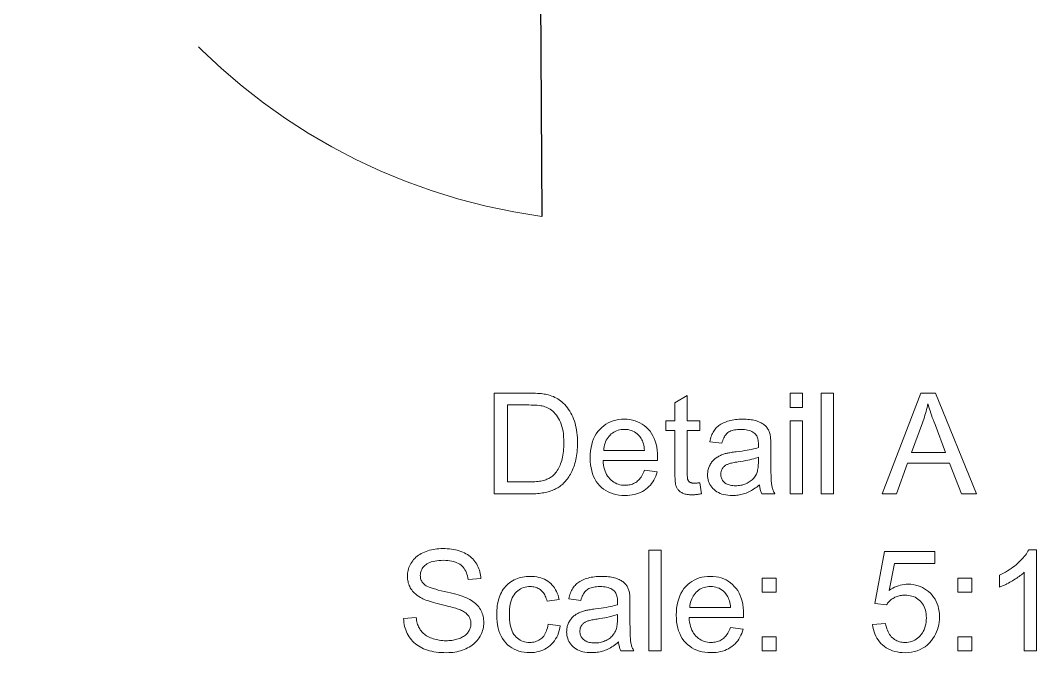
# Model space of a CAD drawing. Extents: x 5 to 409, y 5 to 583.
# Drawn here: x 206.7 to 236.95, y 244.81 to 263.65 of the extents above; entities that cross this region are included whole.
import ezdxf

# ---------------------------------------------------------------- set-up
doc = ezdxf.new("R2010")
doc.units = 0
doc.linetypes.add('CENTERX2', pattern=[20.32, 12.7, -2.54, 2.54, -2.54])
for name, color, linetype, lineweight in [('CENTERLINE', 4, 'CENTERX2', 25), ('OUTLINE', 7, 'Continuous', 70), ('TEXT', 2, 'Continuous', 25)]:
    doc.layers.add(name, color=color, linetype=linetype, lineweight=lineweight)

msp = doc.modelspace()

# ---------------------------------------------------------------- linework, layer by layer
at = {"layer": 'CENTERLINE', "lineweight": 13}
msp.add_arc((224.664, 275.606), 17.967, 95.5845, 262.1983, dxfattribs=at)
at = {"layer": 'OUTLINE', "lineweight": 30, "ltscale": 0.208357}
msp.add_line((222.17, 266.139), (222.225, 257.805), dxfattribs=at)
at = {"layer": 'TEXT', "lineweight": 13}
for points in [[(220.804, 249.543), (220.804, 252.543), (221.838, 252.543), (221.906, 252.542), (221.971, 252.541), (222.033, 252.539), (222.091, 252.536), (222.146, 252.532), (222.198, 252.527), (222.246, 252.522), (222.292, 252.515), (222.333, 252.508), (222.372, 252.5), (222.423, 252.487), (222.472, 252.472), (222.52, 252.455), (222.566, 252.437), (222.611, 252.416), (222.654, 252.394), (222.696, 252.37), (222.736, 252.343), (222.775, 252.315), (222.812, 252.285), (222.858, 252.244), (222.902, 252.2), (222.944, 252.155), (222.983, 252.107), (223.019, 252.056), (223.054, 252.004), (223.086, 251.949), (223.115, 251.893), (223.142, 251.834), (223.167, 251.772), (223.189, 251.709), (223.209, 251.644), (223.227, 251.577), (223.242, 251.508), (223.255, 251.438), (223.266, 251.366), (223.274, 251.292), (223.28, 251.216), (223.283, 251.138), (223.285, 251.059), (223.284, 250.992), (223.281, 250.926), (223.277, 250.861), (223.272, 250.798), (223.265, 250.737), (223.256, 250.677), (223.245, 250.619), (223.233, 250.562), (223.22, 250.507), (223.205, 250.453), (223.188, 250.401), (223.171, 250.351), (223.153, 250.303), (223.134, 250.257), (223.114, 250.212), (223.093, 250.169), (223.071, 250.128), (223.048, 250.089), (223.025, 250.052), (223, 250.016), (222.975, 249.983), (222.949, 249.95), (222.923, 249.919), (222.896, 249.89), (222.869, 249.862), (222.842, 249.835), (222.814, 249.81), (222.785, 249.787), (222.756, 249.765), (222.727, 249.744), (222.697, 249.725), (222.665, 249.707), (222.632, 249.689), (222.598, 249.673), (222.563, 249.657), (222.527, 249.642), (222.489, 249.629), (222.45, 249.616), (222.41, 249.605), (222.369, 249.594), (222.326, 249.584), (222.282, 249.575), (222.237, 249.568), (222.191, 249.561), (222.143, 249.556), (222.095, 249.551), (222.045, 249.547), (221.993, 249.545), (221.941, 249.543), (221.887, 249.543)], [(226.919, 249.872), (226.972, 249.547), (226.941, 249.541), (226.911, 249.535), (226.882, 249.53), (226.853, 249.526), (226.825, 249.522), (226.797, 249.519), (226.77, 249.517), (226.744, 249.515), (226.719, 249.514), (226.694, 249.514), (226.655, 249.515), (226.617, 249.517), (226.582, 249.52), (226.548, 249.524), (226.516, 249.53), (226.486, 249.537), (226.457, 249.545), (226.431, 249.555), (226.406, 249.565), (226.383, 249.578), (226.361, 249.591), (226.341, 249.604), (226.322, 249.619), (226.305, 249.635), (226.289, 249.651), (226.274, 249.668), (226.26, 249.686), (226.248, 249.705), (226.237, 249.724), (226.227, 249.744), (226.219, 249.767), (226.211, 249.795), (226.204, 249.827), (226.198, 249.863), (226.193, 249.905), (226.189, 249.95), (226.186, 250.001), (226.184, 250.056), (226.183, 250.115), (226.182, 250.179), (226.182, 251.429), (225.912, 251.429), (225.912, 251.716), (226.182, 251.716), (226.182, 252.254), (226.549, 252.475), (226.549, 251.716), (226.919, 251.716), (226.919, 251.429), (226.549, 251.429), (226.549, 250.159), (226.549, 250.128), (226.549, 250.1), (226.55, 250.074), (226.552, 250.051), (226.553, 250.029), (226.556, 250.01), (226.558, 249.993), (226.561, 249.979), (226.564, 249.966), (226.568, 249.956), (226.572, 249.947), (226.577, 249.939), (226.582, 249.931), (226.587, 249.923), (226.594, 249.916), (226.6, 249.909), (226.607, 249.902), (226.615, 249.896), (226.623, 249.89), (226.631, 249.884), (226.641, 249.879), (226.651, 249.875), (226.661, 249.871), (226.673, 249.867), (226.685, 249.865), (226.698, 249.862), (226.712, 249.86), (226.726, 249.859), (226.741, 249.858), (226.757, 249.858), (226.77, 249.858), (226.783, 249.858), (226.798, 249.859), (226.813, 249.86), (226.828, 249.861), (226.845, 249.863), (226.862, 249.865), (226.88, 249.867), (226.899, 249.869)], [(229.612, 252.119), (229.612, 252.543), (229.98, 252.543), (229.98, 252.119)], [(230.533, 249.543), (230.533, 252.543), (230.901, 252.543), (230.901, 249.543)], [(232.354, 249.543), (233.506, 252.543), (233.934, 252.543), (235.162, 249.543), (234.71, 249.543), (234.36, 250.451), (233.105, 250.451), (232.776, 249.543)], [(221.201, 249.897), (221.842, 249.897), (221.9, 249.897), (221.955, 249.899), (222.008, 249.902), (222.059, 249.906), (222.107, 249.911), (222.152, 249.917), (222.195, 249.924), (222.235, 249.932), (222.272, 249.941), (222.307, 249.952), (222.341, 249.963), (222.372, 249.976), (222.403, 249.989), (222.432, 250.003), (222.459, 250.019), (222.485, 250.035), (222.51, 250.051), (222.534, 250.069), (222.556, 250.088), (222.577, 250.108), (222.604, 250.137), (222.63, 250.168), (222.656, 250.201), (222.679, 250.236), (222.702, 250.273), (222.723, 250.312), (222.744, 250.353), (222.762, 250.396), (222.78, 250.44), (222.797, 250.487), (222.811, 250.536), (222.825, 250.587), (222.837, 250.639), (222.847, 250.694), (222.856, 250.751), (222.863, 250.81), (222.868, 250.871), (222.872, 250.933), (222.874, 250.998), (222.875, 251.065), (222.874, 251.157), (222.869, 251.245), (222.861, 251.328), (222.851, 251.407), (222.837, 251.481), (222.82, 251.552), (222.8, 251.617), (222.776, 251.679), (222.75, 251.736), (222.721, 251.789), (222.689, 251.838), (222.656, 251.883), (222.622, 251.925), (222.587, 251.964), (222.55, 252), (222.511, 252.032), (222.472, 252.061), (222.431, 252.086), (222.389, 252.108), (222.345, 252.127), (222.311, 252.139), (222.274, 252.149), (222.232, 252.159), (222.186, 252.167), (222.137, 252.173), (222.084, 252.179), (222.027, 252.183), (221.965, 252.186), (221.9, 252.188), (221.832, 252.189), (221.201, 252.189)], [(233.22, 250.775), (234.237, 250.775), (233.924, 251.605), (233.896, 251.68), (233.869, 251.752), (233.844, 251.82), (233.821, 251.887), (233.799, 251.95), (233.778, 252.011), (233.759, 252.069), (233.742, 252.125), (233.726, 252.178), (233.711, 252.228), (233.699, 252.17), (233.686, 252.112), (233.672, 252.055), (233.658, 251.997), (233.642, 251.94), (233.625, 251.883), (233.608, 251.826), (233.589, 251.769), (233.57, 251.712), (233.549, 251.655)], [(225.272, 250.243), (225.652, 250.196), (225.633, 250.13), (225.61, 250.068), (225.584, 250.009), (225.556, 249.953), (225.524, 249.899), (225.489, 249.849), (225.451, 249.802), (225.41, 249.757), (225.366, 249.716), (225.319, 249.678), (225.269, 249.643), (225.216, 249.611), (225.16, 249.584), (225.102, 249.56), (225.041, 249.54), (224.978, 249.523), (224.912, 249.51), (224.843, 249.501), (224.771, 249.495), (224.697, 249.494), (224.603, 249.497), (224.514, 249.505), (224.428, 249.52), (224.347, 249.541), (224.269, 249.567), (224.195, 249.599), (224.126, 249.637), (224.06, 249.682), (223.998, 249.731), (223.94, 249.787), (223.887, 249.848), (223.84, 249.914), (223.798, 249.985), (223.762, 250.06), (223.731, 250.14), (223.706, 250.225), (223.686, 250.314), (223.672, 250.408), (223.664, 250.507), (223.661, 250.611), (223.664, 250.718), (223.672, 250.82), (223.687, 250.918), (223.706, 251.01), (223.732, 251.098), (223.763, 251.181), (223.799, 251.258), (223.842, 251.331), (223.89, 251.399), (223.943, 251.462), (224.002, 251.52), (224.063, 251.571), (224.128, 251.617), (224.196, 251.656), (224.268, 251.689), (224.343, 251.717), (224.421, 251.738), (224.503, 251.753), (224.588, 251.762), (224.676, 251.765), (224.762, 251.762), (224.844, 251.753), (224.923, 251.738), (224.999, 251.718), (225.072, 251.691), (225.142, 251.658), (225.208, 251.62), (225.271, 251.575), (225.331, 251.525), (225.388, 251.468), (225.441, 251.407), (225.488, 251.34), (225.529, 251.269), (225.565, 251.192), (225.595, 251.111), (225.62, 251.025), (225.64, 250.935), (225.653, 250.839), (225.662, 250.739), (225.665, 250.633), (225.664, 250.627), (225.664, 250.619), (225.664, 250.611), (225.664, 250.602), (225.664, 250.593), (225.664, 250.582), (225.664, 250.572), (225.663, 250.56), (225.663, 250.548), (225.662, 250.535), (224.042, 250.535), (224.047, 250.465), (224.056, 250.399), (224.069, 250.335), (224.084, 250.276), (224.103, 250.219), (224.124, 250.166), (224.15, 250.116), (224.178, 250.07), (224.21, 250.027), (224.244, 249.987), (224.282, 249.951), (224.321, 249.918), (224.362, 249.89), (224.404, 249.865), (224.449, 249.844), (224.495, 249.827), (224.543, 249.814), (224.593, 249.804), (224.645, 249.798), (224.699, 249.796), (224.739, 249.798), (224.777, 249.801), (224.815, 249.806), (224.851, 249.814), (224.886, 249.823), (224.92, 249.835), (224.953, 249.849), (224.985, 249.865), (225.015, 249.883), (225.044, 249.903), (225.073, 249.925), (225.099, 249.951), (225.125, 249.978), (225.15, 250.008), (225.173, 250.041), (225.195, 250.076), (225.216, 250.114), (225.236, 250.154), (225.254, 250.197)], [(228.697, 249.811), (228.656, 249.777), (228.616, 249.745), (228.576, 249.716), (228.536, 249.688), (228.496, 249.662), (228.457, 249.639), (228.418, 249.617), (228.38, 249.598), (228.341, 249.581), (228.303, 249.565), (228.265, 249.552), (228.227, 249.539), (228.187, 249.529), (228.147, 249.519), (228.107, 249.512), (228.066, 249.505), (228.025, 249.5), (227.983, 249.496), (227.94, 249.494), (227.897, 249.494), (227.827, 249.495), (227.76, 249.501), (227.697, 249.509), (227.637, 249.522), (227.58, 249.537), (227.527, 249.557), (227.477, 249.579), (227.43, 249.606), (227.387, 249.635), (227.347, 249.669), (227.31, 249.705), (227.277, 249.742), (227.249, 249.782), (227.224, 249.824), (227.202, 249.868), (227.185, 249.914), (227.172, 249.961), (227.162, 250.011), (227.156, 250.062), (227.154, 250.116), (227.155, 250.147), (227.157, 250.178), (227.161, 250.209), (227.166, 250.239), (227.172, 250.268), (227.18, 250.297), (227.19, 250.326), (227.201, 250.353), (227.213, 250.381), (227.227, 250.407), (227.242, 250.433), (227.258, 250.458), (227.275, 250.482), (227.292, 250.505), (227.311, 250.526), (227.33, 250.547), (227.351, 250.567), (227.372, 250.585), (227.394, 250.603), (227.417, 250.619), (227.441, 250.635), (227.466, 250.649), (227.491, 250.664), (227.516, 250.677), (227.542, 250.689), (227.569, 250.701), (227.597, 250.712), (227.624, 250.722), (227.653, 250.731), (227.682, 250.74), (227.705, 250.746), (227.73, 250.751), (227.757, 250.757), (227.787, 250.762), (227.818, 250.768), (227.852, 250.773), (227.888, 250.779), (227.926, 250.784), (227.967, 250.79), (228.01, 250.795), (228.097, 250.806), (228.179, 250.817), (228.256, 250.829), (228.329, 250.841), (228.397, 250.853), (228.46, 250.866), (228.519, 250.88), (228.573, 250.893), (228.622, 250.907), (228.667, 250.922), (228.667, 250.937), (228.667, 250.95), (228.668, 250.962), (228.668, 250.974), (228.668, 250.984), (228.668, 250.993), (228.668, 251.001), (228.669, 251.008), (228.669, 251.014), (228.669, 251.018), (228.668, 251.062), (228.664, 251.103), (228.659, 251.141), (228.652, 251.177), (228.643, 251.21), (228.631, 251.24), (228.617, 251.268), (228.602, 251.293), (228.584, 251.316), (228.564, 251.335), (228.535, 251.359), (228.502, 251.38), (228.467, 251.399), (228.429, 251.415), (228.389, 251.429), (228.345, 251.44), (228.299, 251.449), (228.251, 251.455), (228.199, 251.459), (228.145, 251.46), (228.094, 251.459), (228.046, 251.457), (228.001, 251.452), (227.959, 251.446), (227.919, 251.437), (227.882, 251.427), (227.848, 251.416), (227.816, 251.402), (227.787, 251.386), (227.761, 251.369), (227.737, 251.35), (227.714, 251.327), (227.693, 251.302), (227.672, 251.274), (227.653, 251.243), (227.636, 251.209), (227.619, 251.173), (227.604, 251.134), (227.59, 251.092), (227.578, 251.047), (227.218, 251.096), (227.228, 251.141), (227.24, 251.185), (227.253, 251.227), (227.267, 251.267), (227.283, 251.305), (227.299, 251.341), (227.318, 251.376), (227.337, 251.409), (227.357, 251.44), (227.379, 251.469), (227.403, 251.497), (227.428, 251.524), (227.456, 251.549), (227.485, 251.573), (227.517, 251.595), (227.551, 251.616), (227.586, 251.636), (227.624, 251.655), (227.663, 251.672), (227.705, 251.688), (227.748, 251.703), (227.793, 251.716), (227.839, 251.727), (227.886, 251.737), (227.934, 251.746), (227.984, 251.753), (228.036, 251.758), (228.089, 251.762), (228.143, 251.764), (228.198, 251.765), (228.253, 251.764), (228.305, 251.762), (228.356, 251.759), (228.404, 251.755), (228.45, 251.749), (228.494, 251.742), (228.536, 251.733), (228.576, 251.723), (228.614, 251.712), (228.65, 251.7), (228.684, 251.686), (228.716, 251.672), (228.746, 251.657), (228.775, 251.642), (228.801, 251.626), (228.826, 251.609), (228.849, 251.591), (228.87, 251.573), (228.889, 251.554), (228.906, 251.535), (228.922, 251.515), (228.937, 251.493), (228.951, 251.471), (228.964, 251.447), (228.976, 251.423), (228.987, 251.397), (228.997, 251.37), (229.006, 251.343), (229.014, 251.314), (229.021, 251.284), (229.024, 251.264), (229.027, 251.24), (229.03, 251.214), (229.032, 251.185), (229.034, 251.152), (229.036, 251.117), (229.037, 251.078), (229.038, 251.037), (229.039, 250.992), (229.039, 250.945), (229.039, 250.453), (229.039, 250.354), (229.04, 250.263), (229.041, 250.179), (229.043, 250.103), (229.045, 250.034), (229.047, 249.973), (229.051, 249.919), (229.054, 249.873), (229.058, 249.835), (229.063, 249.804), (229.068, 249.777), (229.074, 249.75), (229.081, 249.723), (229.089, 249.697), (229.098, 249.67), (229.107, 249.644), (229.118, 249.619), (229.13, 249.593), (229.142, 249.568), (229.156, 249.543), (228.771, 249.543), (228.76, 249.566), (228.75, 249.59), (228.74, 249.615), (228.732, 249.641), (228.724, 249.667), (228.717, 249.694), (228.711, 249.722), (228.705, 249.751), (228.701, 249.78)], [(229.612, 249.543), (229.612, 251.716), (229.98, 251.716), (229.98, 249.543)], [(224.062, 250.838), (225.276, 250.838), (225.27, 250.892), (225.262, 250.942), (225.253, 250.99), (225.242, 251.036), (225.229, 251.078), (225.214, 251.118), (225.197, 251.155), (225.179, 251.189), (225.159, 251.221), (225.137, 251.249), (225.1, 251.29), (225.062, 251.326), (225.022, 251.358), (224.979, 251.386), (224.934, 251.409), (224.888, 251.428), (224.839, 251.443), (224.788, 251.454), (224.735, 251.46), (224.68, 251.462), (224.63, 251.461), (224.582, 251.455), (224.535, 251.447), (224.49, 251.435), (224.447, 251.42), (224.405, 251.401), (224.365, 251.379), (224.326, 251.354), (224.289, 251.325), (224.254, 251.292), (224.22, 251.257), (224.191, 251.22), (224.164, 251.18), (224.14, 251.138), (224.119, 251.094), (224.102, 251.047), (224.087, 250.998), (224.076, 250.947), (224.067, 250.894)], [(228.667, 250.633), (228.624, 250.617), (228.578, 250.602), (228.528, 250.587), (228.474, 250.572), (228.416, 250.558), (228.354, 250.544), (228.288, 250.531), (228.217, 250.518), (228.143, 250.506), (228.065, 250.494), (228.021, 250.488), (227.979, 250.481), (227.941, 250.474), (227.904, 250.467), (227.871, 250.46), (227.84, 250.452), (227.812, 250.444), (227.787, 250.437), (227.764, 250.429), (227.744, 250.421), (227.725, 250.412), (227.708, 250.403), (227.691, 250.393), (227.675, 250.382), (227.66, 250.37), (227.646, 250.358), (227.633, 250.345), (227.621, 250.331), (227.609, 250.316), (227.598, 250.301), (227.589, 250.285), (227.58, 250.269), (227.572, 250.252), (227.566, 250.235), (227.56, 250.218), (227.555, 250.2), (227.552, 250.182), (227.549, 250.164), (227.548, 250.145), (227.547, 250.126), (227.548, 250.097), (227.552, 250.069), (227.557, 250.042), (227.565, 250.016), (227.575, 249.991), (227.587, 249.967), (227.602, 249.944), (227.619, 249.922), (227.638, 249.901), (227.659, 249.88), (227.682, 249.862), (227.707, 249.845), (227.735, 249.83), (227.764, 249.818), (227.796, 249.807), (227.83, 249.798), (227.865, 249.791), (227.903, 249.786), (227.943, 249.783), (227.985, 249.782), (228.027, 249.783), (228.068, 249.786), (228.109, 249.791), (228.148, 249.797), (228.186, 249.805), (228.224, 249.816), (228.26, 249.828), (228.296, 249.842), (228.33, 249.858), (228.364, 249.875), (228.396, 249.895), (228.426, 249.915), (228.455, 249.937), (228.482, 249.961), (228.507, 249.986), (228.531, 250.012), (228.553, 250.039), (228.573, 250.068), (228.591, 250.098), (228.607, 250.13), (228.618, 250.156), (228.629, 250.185), (228.637, 250.216), (228.645, 250.249), (228.652, 250.285), (228.657, 250.323), (228.661, 250.363), (228.664, 250.406), (228.666, 250.451), (228.667, 250.498)], [(218.105, 245.824), (218.48, 245.857), (218.486, 245.813), (218.493, 245.77), (218.502, 245.729), (218.512, 245.69), (218.524, 245.652), (218.537, 245.616), (218.551, 245.582), (218.567, 245.549), (218.585, 245.517), (218.603, 245.488), (218.624, 245.46), (218.647, 245.432), (218.671, 245.406), (218.698, 245.381), (218.728, 245.357), (218.759, 245.335), (218.792, 245.313), (218.828, 245.292), (218.865, 245.273), (218.905, 245.255), (218.947, 245.238), (218.989, 245.222), (219.033, 245.209), (219.077, 245.198), (219.123, 245.188), (219.169, 245.18), (219.217, 245.174), (219.265, 245.169), (219.315, 245.166), (219.366, 245.166), (219.411, 245.166), (219.454, 245.168), (219.497, 245.172), (219.539, 245.176), (219.58, 245.182), (219.619, 245.19), (219.658, 245.199), (219.695, 245.209), (219.732, 245.22), (219.767, 245.233), (219.801, 245.247), (219.833, 245.262), (219.863, 245.278), (219.892, 245.295), (219.919, 245.313), (219.944, 245.332), (219.967, 245.352), (219.988, 245.373), (220.008, 245.395), (220.026, 245.418), (220.042, 245.442), (220.056, 245.466), (220.069, 245.491), (220.08, 245.516), (220.089, 245.541), (220.097, 245.567), (220.103, 245.593), (220.107, 245.62), (220.11, 245.647), (220.111, 245.675), (220.11, 245.703), (220.107, 245.73), (220.103, 245.757), (220.098, 245.782), (220.09, 245.807), (220.081, 245.832), (220.071, 245.855), (220.058, 245.878), (220.044, 245.9), (220.029, 245.922), (220.011, 245.942), (219.992, 245.962), (219.97, 245.982), (219.946, 246.001), (219.92, 246.019), (219.892, 246.036), (219.862, 246.053), (219.83, 246.069), (219.795, 246.084), (219.759, 246.099), (219.732, 246.109), (219.699, 246.12), (219.66, 246.132), (219.615, 246.145), (219.565, 246.159), (219.508, 246.174), (219.446, 246.19), (219.378, 246.207), (219.304, 246.226), (219.225, 246.245), (219.144, 246.265), (219.069, 246.284), (218.999, 246.304), (218.933, 246.323), (218.873, 246.341), (218.818, 246.36), (218.767, 246.378), (218.722, 246.397), (218.681, 246.415), (218.645, 246.432), (218.604, 246.455), (218.564, 246.479), (218.526, 246.505), (218.491, 246.531), (218.458, 246.558), (218.427, 246.587), (218.398, 246.616), (218.372, 246.647), (218.347, 246.679), (218.325, 246.712), (218.305, 246.745), (218.287, 246.78), (218.271, 246.815), (218.258, 246.851), (218.246, 246.888), (218.237, 246.926), (218.229, 246.965), (218.224, 247.004), (218.221, 247.044), (218.22, 247.085), (218.221, 247.13), (218.225, 247.175), (218.231, 247.219), (218.24, 247.262), (218.252, 247.305), (218.266, 247.347), (218.283, 247.388), (218.302, 247.429), (218.324, 247.47), (218.349, 247.51), (218.376, 247.548), (218.405, 247.585), (218.437, 247.62), (218.471, 247.652), (218.507, 247.683), (218.546, 247.712), (218.587, 247.739), (218.631, 247.765), (218.677, 247.788), (218.725, 247.809), (218.775, 247.829), (218.826, 247.846), (218.879, 247.862), (218.932, 247.875), (218.987, 247.886), (219.042, 247.895), (219.099, 247.903), (219.157, 247.908), (219.216, 247.911), (219.276, 247.912), (219.342, 247.911), (219.406, 247.907), (219.469, 247.902), (219.53, 247.895), (219.59, 247.885), (219.648, 247.873), (219.704, 247.859), (219.759, 247.843), (219.812, 247.825), (219.864, 247.804), (219.914, 247.782), (219.961, 247.757), (220.006, 247.731), (220.049, 247.702), (220.089, 247.672), (220.127, 247.639), (220.163, 247.604), (220.196, 247.568), (220.227, 247.529), (220.256, 247.488), (220.282, 247.446), (220.306, 247.402), (220.327, 247.358), (220.345, 247.312), (220.361, 247.266), (220.375, 247.218), (220.386, 247.169), (220.394, 247.119), (220.4, 247.068), (220.403, 247.015), (220.023, 246.987), (220.015, 247.042), (220.005, 247.095), (219.991, 247.145), (219.975, 247.192), (219.955, 247.236), (219.933, 247.278), (219.908, 247.317), (219.88, 247.353), (219.849, 247.386), (219.815, 247.417), (219.778, 247.444), (219.737, 247.469), (219.694, 247.491), (219.646, 247.51), (219.596, 247.525), (219.542, 247.539), (219.484, 247.549), (219.424, 247.556), (219.36, 247.56), (219.292, 247.562), (219.222, 247.56), (219.156, 247.557), (219.094, 247.55), (219.035, 247.541), (218.981, 247.529), (218.93, 247.514), (218.884, 247.497), (218.841, 247.477), (218.802, 247.455), (218.767, 247.43), (218.736, 247.403), (218.708, 247.375), (218.683, 247.346), (218.662, 247.316), (218.644, 247.284), (218.629, 247.252), (218.617, 247.218), (218.609, 247.184), (218.604, 247.148), (218.602, 247.112), (218.604, 247.08), (218.607, 247.049), (218.613, 247.02), (218.621, 246.991), (218.632, 246.964), (218.644, 246.938), (218.66, 246.913), (218.677, 246.89), (218.697, 246.867), (218.719, 246.846), (218.746, 246.825), (218.78, 246.804), (218.821, 246.783), (218.87, 246.761), (218.926, 246.74), (218.99, 246.719), (219.061, 246.697), (219.139, 246.675), (219.225, 246.654), (219.318, 246.632), (219.411, 246.61), (219.499, 246.589), (219.581, 246.569), (219.656, 246.549), (219.726, 246.529), (219.789, 246.51), (219.846, 246.492), (219.898, 246.474), (219.943, 246.457), (219.982, 246.44), (220.033, 246.416), (220.081, 246.39), (220.127, 246.362), (220.169, 246.333), (220.209, 246.304), (220.247, 246.272), (220.281, 246.24), (220.313, 246.206), (220.342, 246.171), (220.368, 246.134), (220.392, 246.097), (220.413, 246.058), (220.432, 246.018), (220.448, 245.977), (220.462, 245.935), (220.473, 245.892), (220.482, 245.848), (220.488, 245.802), (220.492, 245.756), (220.493, 245.708), (220.492, 245.66), (220.488, 245.613), (220.481, 245.567), (220.471, 245.521), (220.459, 245.475), (220.444, 245.43), (220.426, 245.386), (220.406, 245.342), (220.382, 245.299), (220.356, 245.257), (220.328, 245.215), (220.297, 245.176), (220.263, 245.138), (220.227, 245.102), (220.189, 245.068), (220.149, 245.036), (220.106, 245.006), (220.06, 244.978), (220.012, 244.952), (219.962, 244.927), (219.91, 244.905), (219.857, 244.885), (219.802, 244.867), (219.746, 244.852), (219.689, 244.839), (219.631, 244.828), (219.571, 244.82), (219.51, 244.814), (219.448, 244.811), (219.384, 244.809), (219.304, 244.811), (219.227, 244.814), (219.152, 244.82), (219.079, 244.828), (219.01, 244.839), (218.943, 244.852), (218.879, 244.868), (218.817, 244.885), (218.758, 244.906), (218.702, 244.928), (218.648, 244.953), (218.596, 244.98), (218.547, 245.01), (218.5, 245.042), (218.456, 245.077), (218.414, 245.114), (218.375, 245.153), (218.337, 245.195), (218.302, 245.239), (218.27, 245.285), (218.24, 245.334), (218.213, 245.383), (218.189, 245.434), (218.168, 245.486), (218.15, 245.539), (218.135, 245.594), (218.123, 245.65), (218.114, 245.707), (218.108, 245.765)], [(225.407, 244.861), (225.407, 247.861), (225.775, 247.861), (225.775, 244.861)], [(232.068, 245.646), (232.454, 245.679), (232.464, 245.624), (232.476, 245.572), (232.49, 245.522), (232.507, 245.476), (232.526, 245.432), (232.547, 245.391), (232.57, 245.352), (232.596, 245.317), (232.624, 245.284), (232.654, 245.255), (232.686, 245.228), (232.719, 245.203), (232.754, 245.182), (232.789, 245.163), (232.827, 245.148), (232.865, 245.135), (232.905, 245.125), (232.946, 245.118), (232.988, 245.114), (233.031, 245.112), (233.084, 245.114), (233.135, 245.12), (233.184, 245.13), (233.231, 245.144), (233.277, 245.162), (233.321, 245.184), (233.364, 245.211), (233.405, 245.241), (233.444, 245.275), (233.482, 245.313), (233.517, 245.354), (233.548, 245.398), (233.576, 245.445), (233.6, 245.494), (233.62, 245.546), (233.636, 245.601), (233.649, 245.658), (233.659, 245.718), (233.664, 245.78), (233.666, 245.845), (233.664, 245.907), (233.659, 245.966), (233.65, 246.022), (233.638, 246.076), (233.622, 246.127), (233.602, 246.175), (233.579, 246.221), (233.553, 246.264), (233.522, 246.304), (233.489, 246.342), (233.452, 246.377), (233.414, 246.408), (233.373, 246.435), (233.33, 246.459), (233.284, 246.479), (233.237, 246.495), (233.187, 246.508), (233.136, 246.517), (233.082, 246.522), (233.025, 246.524), (232.99, 246.523), (232.956, 246.521), (232.922, 246.517), (232.888, 246.511), (232.856, 246.504), (232.824, 246.495), (232.793, 246.485), (232.763, 246.473), (232.733, 246.459), (232.704, 246.443), (232.676, 246.427), (232.649, 246.409), (232.624, 246.391), (232.599, 246.371), (232.576, 246.351), (232.554, 246.329), (232.534, 246.307), (232.514, 246.283), (232.496, 246.259), (232.479, 246.234), (232.133, 246.279), (232.424, 247.82), (233.916, 247.82), (233.916, 247.468), (232.718, 247.468), (232.557, 246.661), (232.611, 246.697), (232.666, 246.729), (232.721, 246.757), (232.777, 246.782), (232.834, 246.803), (232.89, 246.82), (232.948, 246.833), (233.006, 246.842), (233.064, 246.848), (233.124, 246.85), (233.201, 246.847), (233.276, 246.839), (233.348, 246.825), (233.418, 246.806), (233.486, 246.782), (233.551, 246.752), (233.613, 246.716), (233.674, 246.675), (233.731, 246.629), (233.787, 246.578), (233.838, 246.522), (233.884, 246.462), (233.924, 246.4), (233.959, 246.335), (233.989, 246.266), (234.014, 246.195), (234.032, 246.12), (234.046, 246.043), (234.054, 245.962), (234.057, 245.878), (234.054, 245.797), (234.047, 245.719), (234.035, 245.643), (234.019, 245.57), (233.997, 245.498), (233.971, 245.429), (233.94, 245.362), (233.905, 245.297), (233.864, 245.234), (233.819, 245.174), (233.76, 245.104), (233.696, 245.043), (233.627, 244.988), (233.555, 244.941), (233.478, 244.9), (233.397, 244.868), (233.312, 244.842), (233.223, 244.824), (233.129, 244.813), (233.031, 244.809), (232.951, 244.812), (232.874, 244.819), (232.799, 244.83), (232.728, 244.846), (232.66, 244.867), (232.595, 244.892), (232.532, 244.922), (232.473, 244.956), (232.417, 244.995), (232.363, 245.039), (232.314, 245.086), (232.269, 245.136), (232.228, 245.19), (232.192, 245.246), (232.16, 245.305), (232.133, 245.367), (232.11, 245.433), (232.091, 245.501), (232.077, 245.572)], [(236.95, 244.861), (236.582, 244.861), (236.582, 247.208), (236.555, 247.182), (236.525, 247.157), (236.495, 247.132), (236.462, 247.106), (236.428, 247.081), (236.393, 247.056), (236.355, 247.03), (236.316, 247.005), (236.275, 246.979), (236.233, 246.954), (236.19, 246.929), (236.148, 246.906), (236.107, 246.884), (236.067, 246.863), (236.028, 246.843), (235.99, 246.825), (235.952, 246.808), (235.916, 246.792), (235.88, 246.777), (235.845, 246.764), (235.845, 247.12), (235.906, 247.149), (235.966, 247.18), (236.024, 247.213), (236.08, 247.246), (236.135, 247.28), (236.188, 247.316), (236.24, 247.353), (236.29, 247.392), (236.338, 247.431), (236.386, 247.472), (236.43, 247.513), (236.473, 247.554), (236.512, 247.595), (236.549, 247.635), (236.583, 247.675), (236.614, 247.715), (236.643, 247.755), (236.669, 247.795), (236.692, 247.834), (236.713, 247.873), (236.95, 247.873)], [(222.407, 245.657), (222.769, 245.61), (222.755, 245.536), (222.738, 245.466), (222.717, 245.4), (222.692, 245.336), (222.663, 245.276), (222.631, 245.219), (222.595, 245.165), (222.555, 245.115), (222.512, 245.067), (222.465, 245.023), (222.415, 244.983), (222.363, 244.947), (222.308, 244.915), (222.252, 244.888), (222.193, 244.864), (222.131, 244.845), (222.068, 244.831), (222.002, 244.82), (221.934, 244.814), (221.864, 244.811), (221.777, 244.814), (221.693, 244.823), (221.612, 244.838), (221.535, 244.858), (221.462, 244.884), (221.392, 244.916), (221.326, 244.954), (221.263, 244.998), (221.203, 245.048), (221.147, 245.103), (221.096, 245.164), (221.049, 245.23), (221.009, 245.301), (220.974, 245.377), (220.944, 245.458), (220.919, 245.544), (220.9, 245.635), (220.887, 245.731), (220.879, 245.833), (220.876, 245.939), (220.877, 246.009), (220.881, 246.076), (220.886, 246.142), (220.895, 246.207), (220.905, 246.269), (220.918, 246.33), (220.933, 246.389), (220.951, 246.446), (220.97, 246.501), (220.993, 246.555), (221.017, 246.606), (221.044, 246.655), (221.074, 246.702), (221.105, 246.745), (221.14, 246.786), (221.176, 246.824), (221.216, 246.86), (221.257, 246.893), (221.301, 246.923), (221.348, 246.951), (221.396, 246.976), (221.445, 246.998), (221.494, 247.018), (221.545, 247.035), (221.597, 247.05), (221.649, 247.062), (221.702, 247.071), (221.756, 247.078), (221.811, 247.082), (221.866, 247.083), (221.936, 247.081), (222.003, 247.076), (222.067, 247.067), (222.129, 247.054), (222.188, 247.038), (222.245, 247.019), (222.299, 246.995), (222.35, 246.968), (222.399, 246.938), (222.446, 246.904), (222.489, 246.867), (222.529, 246.826), (222.566, 246.783), (222.6, 246.737), (222.63, 246.687), (222.657, 246.635), (222.681, 246.58), (222.702, 246.521), (222.72, 246.46), (222.734, 246.395), (222.376, 246.34), (222.365, 246.383), (222.352, 246.423), (222.338, 246.462), (222.322, 246.498), (222.305, 246.532), (222.286, 246.564), (222.266, 246.594), (222.244, 246.621), (222.22, 246.646), (222.195, 246.67), (222.168, 246.691), (222.141, 246.709), (222.112, 246.726), (222.082, 246.74), (222.051, 246.752), (222.019, 246.762), (221.986, 246.77), (221.952, 246.776), (221.917, 246.779), (221.881, 246.78), (221.826, 246.778), (221.774, 246.772), (221.723, 246.762), (221.675, 246.748), (221.629, 246.73), (221.584, 246.708), (221.542, 246.682), (221.502, 246.652), (221.464, 246.618), (221.428, 246.581), (221.395, 246.538), (221.366, 246.491), (221.34, 246.44), (221.317, 246.384), (221.298, 246.323), (221.282, 246.258), (221.27, 246.187), (221.262, 246.113), (221.256, 246.033), (221.255, 245.949), (221.256, 245.864), (221.261, 245.784), (221.27, 245.708), (221.281, 245.637), (221.297, 245.571), (221.315, 245.51), (221.337, 245.453), (221.362, 245.402), (221.39, 245.355), (221.422, 245.313), (221.457, 245.275), (221.494, 245.241), (221.532, 245.212), (221.573, 245.186), (221.616, 245.164), (221.661, 245.146), (221.707, 245.132), (221.756, 245.122), (221.807, 245.116), (221.86, 245.114), (221.903, 245.116), (221.944, 245.12), (221.984, 245.126), (222.022, 245.136), (222.059, 245.148), (222.095, 245.162), (222.129, 245.18), (222.162, 245.199), (222.193, 245.222), (222.222, 245.247), (222.25, 245.275), (222.276, 245.306), (222.3, 245.34), (222.322, 245.377), (222.341, 245.416), (222.359, 245.459), (222.374, 245.504), (222.387, 245.552), (222.398, 245.603)], [(224.502, 245.129), (224.461, 245.095), (224.421, 245.063), (224.381, 245.034), (224.341, 245.006), (224.301, 244.98), (224.262, 244.957), (224.223, 244.935), (224.185, 244.916), (224.146, 244.898), (224.108, 244.883), (224.07, 244.869), (224.031, 244.857), (223.992, 244.847), (223.952, 244.837), (223.912, 244.829), (223.871, 244.823), (223.83, 244.818), (223.788, 244.814), (223.745, 244.812), (223.702, 244.811), (223.632, 244.813), (223.565, 244.818), (223.502, 244.827), (223.442, 244.839), (223.385, 244.855), (223.332, 244.874), (223.282, 244.897), (223.235, 244.923), (223.192, 244.953), (223.152, 244.986), (223.115, 245.022), (223.082, 245.06), (223.053, 245.1), (223.028, 245.142), (223.007, 245.186), (222.99, 245.231), (222.977, 245.279), (222.967, 245.329), (222.961, 245.38), (222.959, 245.434), (222.96, 245.465), (222.962, 245.496), (222.966, 245.527), (222.971, 245.557), (222.977, 245.586), (222.985, 245.615), (222.995, 245.644), (223.006, 245.671), (223.018, 245.699), (223.032, 245.725), (223.047, 245.751), (223.063, 245.776), (223.079, 245.8), (223.097, 245.822), (223.116, 245.844), (223.135, 245.865), (223.156, 245.884), (223.177, 245.903), (223.199, 245.921), (223.222, 245.937), (223.246, 245.953), (223.27, 245.967), (223.295, 245.981), (223.321, 245.995), (223.347, 246.007), (223.374, 246.019), (223.401, 246.03), (223.429, 246.04), (223.458, 246.049), (223.487, 246.058), (223.51, 246.063), (223.535, 246.069), (223.562, 246.075), (223.592, 246.08), (223.623, 246.086), (223.657, 246.091), (223.693, 246.097), (223.731, 246.102), (223.772, 246.108), (223.815, 246.113), (223.901, 246.124), (223.984, 246.135), (224.061, 246.147), (224.134, 246.159), (224.202, 246.171), (224.265, 246.184), (224.324, 246.197), (224.378, 246.211), (224.427, 246.225), (224.471, 246.24), (224.472, 246.254), (224.472, 246.268), (224.473, 246.28), (224.473, 246.292), (224.473, 246.302), (224.473, 246.311), (224.473, 246.319), (224.473, 246.326), (224.473, 246.331), (224.474, 246.336), (224.472, 246.38), (224.469, 246.421), (224.464, 246.459), (224.457, 246.495), (224.447, 246.528), (224.436, 246.558), (224.422, 246.586), (224.407, 246.611), (224.389, 246.633), (224.369, 246.653), (224.34, 246.677), (224.307, 246.698), (224.272, 246.717), (224.234, 246.733), (224.194, 246.747), (224.15, 246.758), (224.104, 246.767), (224.055, 246.773), (224.004, 246.777), (223.95, 246.778), (223.899, 246.777), (223.851, 246.774), (223.806, 246.77), (223.764, 246.763), (223.724, 246.755), (223.687, 246.745), (223.652, 246.733), (223.621, 246.72), (223.592, 246.704), (223.566, 246.687), (223.542, 246.667), (223.519, 246.645), (223.497, 246.62), (223.477, 246.592), (223.458, 246.561), (223.441, 246.527), (223.424, 246.491), (223.409, 246.452), (223.395, 246.41), (223.383, 246.365), (223.023, 246.414), (223.033, 246.459), (223.045, 246.503), (223.058, 246.545), (223.072, 246.585), (223.088, 246.623), (223.104, 246.659), (223.122, 246.694), (223.142, 246.727), (223.162, 246.758), (223.184, 246.787), (223.208, 246.815), (223.233, 246.842), (223.261, 246.867), (223.29, 246.891), (223.322, 246.913), (223.355, 246.934), (223.391, 246.954), (223.429, 246.973), (223.468, 246.99), (223.51, 247.006), (223.553, 247.021), (223.598, 247.034), (223.643, 247.045), (223.691, 247.055), (223.739, 247.064), (223.789, 247.071), (223.841, 247.076), (223.893, 247.08), (223.947, 247.082), (224.003, 247.083), (224.057, 247.082), (224.11, 247.08), (224.16, 247.077), (224.209, 247.072), (224.255, 247.067), (224.299, 247.059), (224.341, 247.051), (224.381, 247.041), (224.419, 247.03), (224.455, 247.017), (224.489, 247.004), (224.521, 246.99), (224.551, 246.975), (224.58, 246.96), (224.606, 246.944), (224.631, 246.927), (224.654, 246.909), (224.674, 246.891), (224.694, 246.872), (224.711, 246.853), (224.727, 246.832), (224.742, 246.811), (224.756, 246.788), (224.769, 246.765), (224.78, 246.74), (224.791, 246.715), (224.801, 246.688), (224.81, 246.661), (224.818, 246.632), (224.826, 246.602), (224.829, 246.582), (224.832, 246.558), (224.835, 246.532), (224.837, 246.503), (224.839, 246.47), (224.841, 246.435), (224.842, 246.396), (224.843, 246.355), (224.844, 246.31), (224.844, 246.262), (224.844, 245.771), (224.844, 245.672), (224.845, 245.581), (224.846, 245.497), (224.848, 245.421), (224.85, 245.352), (224.852, 245.291), (224.855, 245.237), (224.859, 245.191), (224.863, 245.152), (224.867, 245.122), (224.873, 245.094), (224.879, 245.068), (224.886, 245.041), (224.894, 245.014), (224.902, 244.988), (224.912, 244.962), (224.923, 244.937), (224.935, 244.911), (224.947, 244.886), (224.961, 244.861), (224.576, 244.861), (224.565, 244.884), (224.555, 244.908), (224.545, 244.933), (224.537, 244.958), (224.529, 244.985), (224.522, 245.012), (224.516, 245.04), (224.51, 245.069), (224.506, 245.098)], [(227.834, 245.56), (228.214, 245.513), (228.195, 245.448), (228.172, 245.386), (228.146, 245.327), (228.118, 245.27), (228.086, 245.217), (228.051, 245.167), (228.013, 245.12), (227.972, 245.075), (227.928, 245.034), (227.881, 244.996), (227.831, 244.961), (227.778, 244.929), (227.722, 244.902), (227.664, 244.878), (227.603, 244.858), (227.54, 244.841), (227.474, 244.828), (227.405, 244.819), (227.333, 244.813), (227.259, 244.811), (227.165, 244.814), (227.076, 244.823), (226.99, 244.838), (226.909, 244.858), (226.831, 244.885), (226.758, 244.917), (226.688, 244.955), (226.622, 244.999), (226.56, 245.049), (226.503, 245.105), (226.449, 245.166), (226.402, 245.232), (226.36, 245.303), (226.324, 245.378), (226.293, 245.458), (226.268, 245.543), (226.248, 245.632), (226.234, 245.726), (226.226, 245.825), (226.223, 245.929), (226.226, 246.036), (226.234, 246.138), (226.249, 246.236), (226.268, 246.328), (226.294, 246.416), (226.325, 246.499), (226.362, 246.576), (226.404, 246.649), (226.452, 246.717), (226.506, 246.78), (226.564, 246.838), (226.625, 246.889), (226.69, 246.935), (226.758, 246.974), (226.83, 247.007), (226.905, 247.035), (226.983, 247.056), (227.065, 247.071), (227.15, 247.08), (227.238, 247.083), (227.324, 247.08), (227.406, 247.071), (227.485, 247.056), (227.561, 247.035), (227.634, 247.009), (227.704, 246.976), (227.77, 246.938), (227.833, 246.893), (227.893, 246.843), (227.95, 246.786), (228.003, 246.724), (228.05, 246.658), (228.091, 246.586), (228.127, 246.51), (228.158, 246.429), (228.182, 246.343), (228.202, 246.253), (228.216, 246.157), (228.224, 246.057), (228.227, 245.951), (228.227, 245.944), (228.227, 245.937), (228.226, 245.929), (228.226, 245.92), (228.226, 245.91), (228.226, 245.9), (228.226, 245.889), (228.225, 245.878), (228.225, 245.866), (228.225, 245.853), (226.604, 245.853), (226.61, 245.783), (226.618, 245.717), (226.631, 245.653), (226.646, 245.593), (226.665, 245.537), (226.687, 245.484), (226.712, 245.434), (226.74, 245.387), (226.772, 245.344), (226.806, 245.305), (226.844, 245.269), (226.883, 245.236), (226.924, 245.208), (226.967, 245.183), (227.011, 245.162), (227.057, 245.145), (227.105, 245.131), (227.155, 245.122), (227.207, 245.116), (227.261, 245.114), (227.301, 245.115), (227.339, 245.119), (227.377, 245.124), (227.413, 245.131), (227.448, 245.141), (227.482, 245.153), (227.515, 245.166), (227.547, 245.182), (227.577, 245.201), (227.607, 245.221), (227.635, 245.243), (227.661, 245.268), (227.687, 245.296), (227.712, 245.326), (227.735, 245.359), (227.757, 245.394), (227.778, 245.432), (227.798, 245.472), (227.816, 245.515)], [(228.779, 246.614), (228.779, 247.034), (229.199, 247.034), (229.199, 246.614)], [(234.603, 246.614), (234.603, 247.034), (235.023, 247.034), (235.023, 246.614)], [(226.624, 246.156), (227.838, 246.156), (227.832, 246.209), (227.824, 246.26), (227.815, 246.308), (227.804, 246.353), (227.791, 246.396), (227.776, 246.436), (227.759, 246.473), (227.741, 246.507), (227.721, 246.538), (227.699, 246.567), (227.662, 246.608), (227.624, 246.644), (227.584, 246.676), (227.541, 246.703), (227.497, 246.727), (227.45, 246.746), (227.401, 246.761), (227.35, 246.772), (227.297, 246.778), (227.242, 246.78), (227.192, 246.778), (227.144, 246.773), (227.097, 246.765), (227.052, 246.753), (227.009, 246.738), (226.967, 246.719), (226.927, 246.697), (226.888, 246.671), (226.851, 246.643), (226.816, 246.61), (226.783, 246.575), (226.753, 246.538), (226.726, 246.498), (226.702, 246.456), (226.681, 246.412), (226.664, 246.365), (226.649, 246.316), (226.638, 246.265), (226.63, 246.212)], [(224.471, 245.951), (224.429, 245.935), (224.383, 245.92), (224.333, 245.904), (224.279, 245.89), (224.221, 245.876), (224.159, 245.862), (224.092, 245.849), (224.022, 245.836), (223.948, 245.824), (223.87, 245.812), (223.826, 245.806), (223.784, 245.799), (223.746, 245.792), (223.709, 245.785), (223.676, 245.777), (223.645, 245.77), (223.617, 245.762), (223.592, 245.755), (223.569, 245.747), (223.549, 245.738), (223.53, 245.73), (223.513, 245.721), (223.496, 245.711), (223.48, 245.7), (223.465, 245.688), (223.451, 245.676), (223.438, 245.663), (223.425, 245.649), (223.414, 245.634), (223.403, 245.619), (223.394, 245.603), (223.385, 245.587), (223.377, 245.57), (223.371, 245.553), (223.365, 245.536), (223.36, 245.518), (223.357, 245.5), (223.354, 245.482), (223.353, 245.463), (223.352, 245.444), (223.353, 245.415), (223.357, 245.387), (223.362, 245.36), (223.37, 245.334), (223.38, 245.309), (223.392, 245.285), (223.407, 245.262), (223.423, 245.239), (223.442, 245.218), (223.464, 245.198), (223.487, 245.18), (223.512, 245.163), (223.54, 245.148), (223.569, 245.135), (223.601, 245.125), (223.635, 245.116), (223.67, 245.109), (223.708, 245.104), (223.748, 245.101), (223.79, 245.1), (223.832, 245.101), (223.873, 245.104), (223.913, 245.108), (223.953, 245.115), (223.991, 245.123), (224.028, 245.134), (224.065, 245.146), (224.1, 245.16), (224.135, 245.175), (224.169, 245.193), (224.201, 245.212), (224.231, 245.233), (224.26, 245.255), (224.287, 245.279), (224.312, 245.303), (224.336, 245.33), (224.358, 245.357), (224.378, 245.386), (224.396, 245.416), (224.412, 245.448), (224.423, 245.474), (224.433, 245.503), (224.442, 245.533), (224.45, 245.567), (224.457, 245.602), (224.462, 245.64), (224.466, 245.681), (224.469, 245.724), (224.471, 245.769), (224.471, 245.816)], [(228.779, 244.861), (228.779, 245.28), (229.199, 245.28), (229.199, 244.861)], [(234.603, 244.861), (234.603, 245.28), (235.023, 245.28), (235.023, 244.861)]]:
    msp.add_lwpolyline(points, close=True, dxfattribs=at)

doc.saveas('drawing.dxf')
